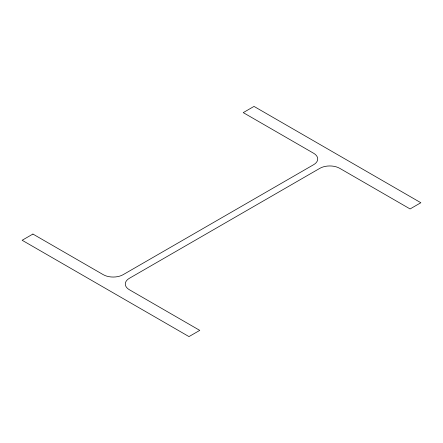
<?xml version="1.0" encoding="UTF-8"?>
<svg xmlns="http://www.w3.org/2000/svg" width="443" height="443" viewBox="0 0 443 443"><rect width="100%" height="100%" fill="white"/><g stroke="black" fill="none" stroke-linecap="round" stroke-linejoin="round"><path stroke-width="0.66" d="M32.915 234.054L22.15 240.267L188.989 336.591L199.76 330.378L129.4 289.755A14.049 8.107 0 0 1 129.4 278.287L319.863 168.323A14.049 8.107 0 0 1 339.726 168.323L410.085 208.946L420.85 202.733L254.011 106.409L243.24 112.622L313.6 153.245A14.049 8.107 0 0 1 313.6 164.713L123.137 274.677A14.049 8.107 0 0 1 103.274 274.677L32.915 234.054"/></g></svg>
